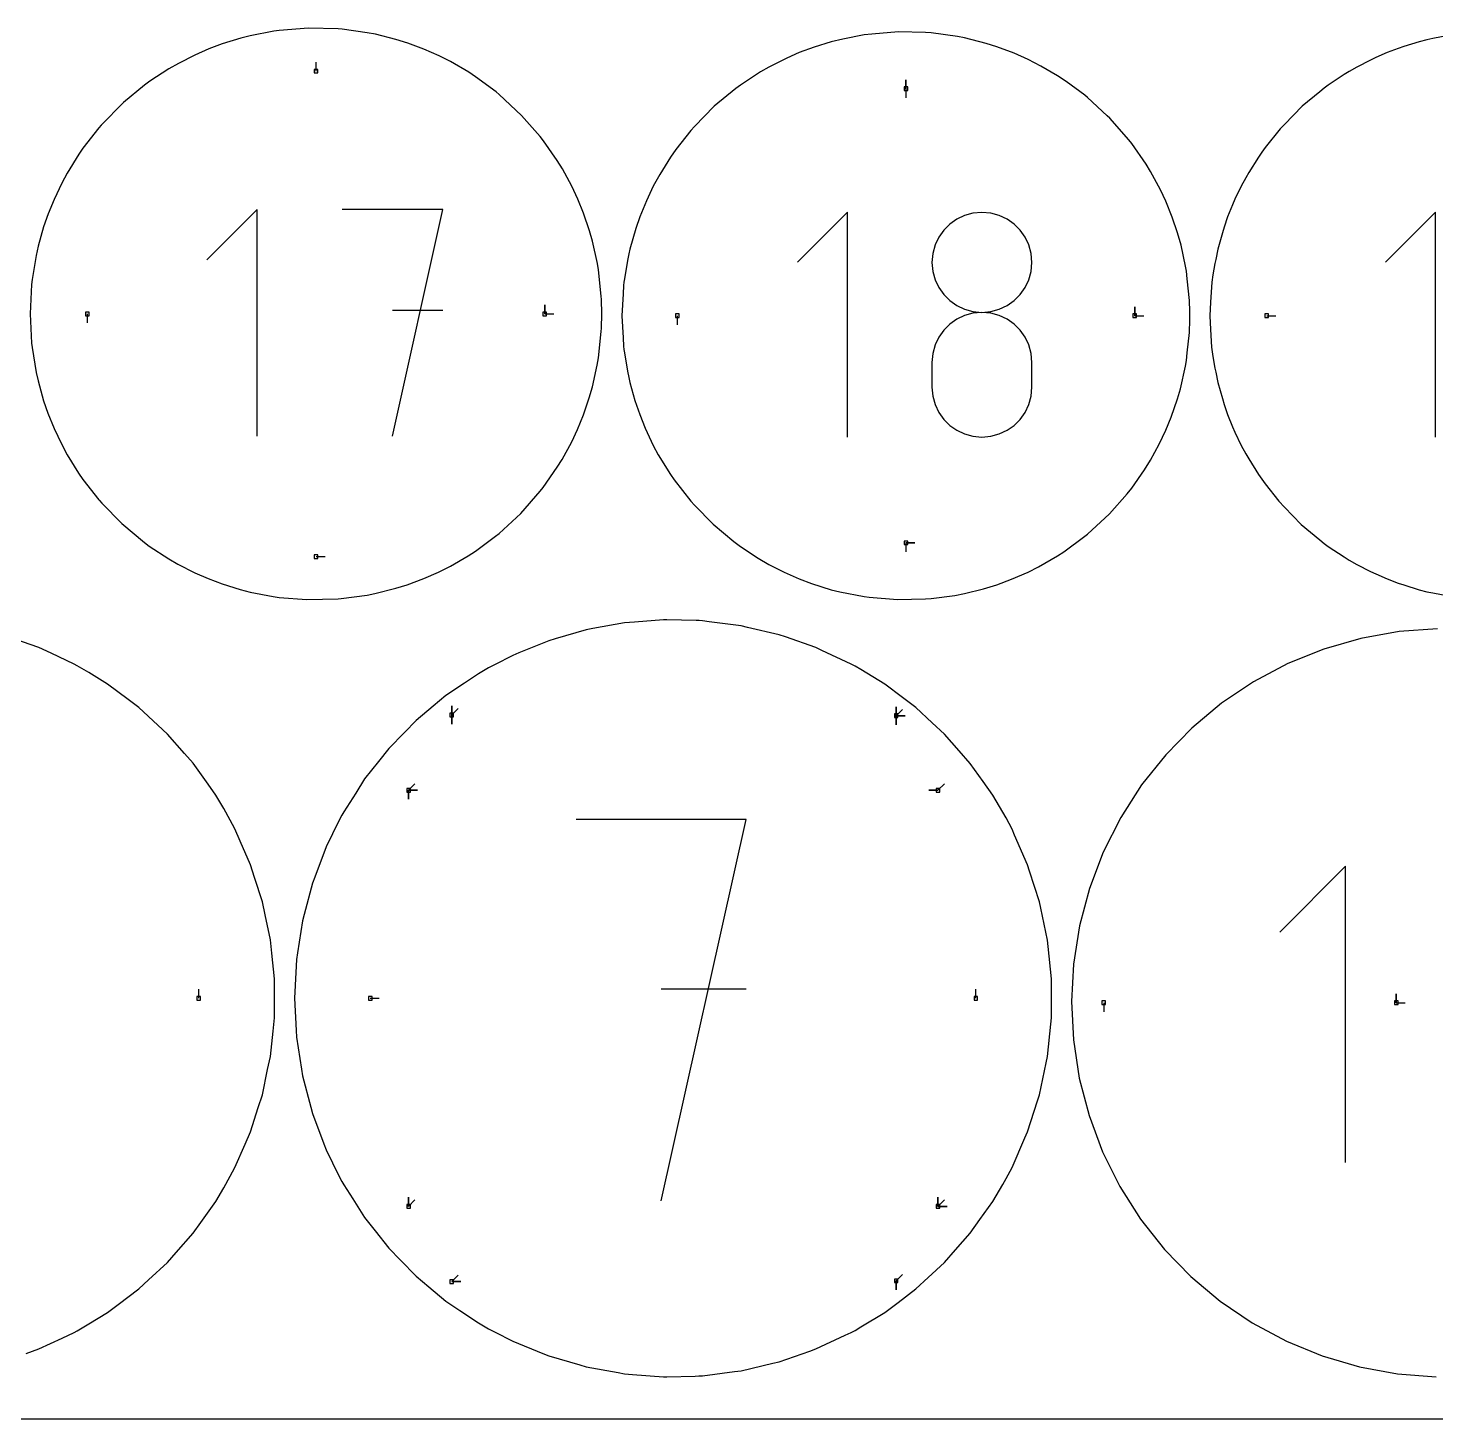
# Model space of a CAD drawing. Extents: x 0 to 800, y 0 to 1000.
# Drawn here: x 210.7 to 433.7, y 0 to 220.4 of the extents above; entities that cross this region are included whole.
import ezdxf

# ---------------------------------------------------------------- set-up
doc = ezdxf.new("R2010")
doc.units = 0

msp = doc.modelspace()

# ---------------------------------------------------------------- linework, layer by layer
at = {"layer": 'annotation', "color": 1}
for p, q in [((256.317529, 213.587971), (256.317529, 215.016721)), ((349.782661, 210.808165), (349.782661, 212.236914)), ((349.782661, 210.808165), (349.782661, 212.236914)), ((349.782661, 212.236914), (349.782661, 210.808165)), ((349.782661, 210.808165), (349.782661, 209.379415)), ((247.012647, 191.645555), (239.035799, 183.666456)), ((247.012647, 155.764362), (247.012647, 191.645555)), ((276.421792, 191.645555), (260.465844, 191.645555)), ((268.444943, 155.764362), (276.421792, 191.645555)), ((340.551488, 191.23221), (332.629205, 183.307693)), ((340.551488, 155.596467), (340.551488, 191.23221)), ((357.835723, 190.106834), (356.731079, 189.325815)), ((359.068275, 190.692738), (357.835723, 190.106834)), ((360.406237, 191.060884), (359.068275, 190.692738)), ((361.827117, 191.188632), (360.406237, 191.060884)), ((363.247996, 191.060884), (361.827117, 191.188632)), ((361.827117, 191.188632), (361.827117, 191.188632)), ((364.585959, 190.692738), (363.247996, 191.060884)), ((365.81851, 190.106834), (364.585959, 190.692738)), ((366.923155, 189.325815), (365.81851, 190.106834)), ((433.696885, 191.229606), (425.775641, 183.306128)), ((433.696885, 155.598534), (433.696885, 191.229606)), ((355.776835, 188.372323), (354.995488, 187.268999)), ((356.731079, 189.325815), (355.776835, 188.372323)), ((367.877398, 188.372323), (366.923155, 189.325815)), ((368.658745, 187.268999), (367.877398, 188.372323)), ((354.409532, 186.038487), (354.041463, 184.703427)), ((354.995488, 187.268999), (354.409532, 186.038487)), ((369.244701, 186.038487), (368.658745, 187.268999)), ((369.612771, 184.703427), (369.244701, 186.038487)), ((354.041463, 184.703427), (353.913774, 183.286462)), ((353.913774, 183.286462), (353.913774, 183.286462)), ((353.913774, 183.286462), (354.041536, 181.862846)), ((369.612697, 181.862846), (369.74046, 183.286462)), ((369.74046, 183.286462), (369.612771, 184.703427)), ((369.74046, 183.286462), (369.74046, 183.286462)), ((354.041536, 181.862846), (354.40979, 180.522605)), ((369.244444, 180.522605), (369.612697, 181.862846)), ((354.40979, 180.522605), (354.995985, 179.288199)), ((354.995985, 179.288199), (355.777571, 178.182086)), ((367.876662, 178.182086), (368.658249, 179.288199)), ((368.658249, 179.288199), (369.244444, 180.522605)), ((292.557534, 175.120725), (292.557534, 176.549475)), ((292.557534, 175.120725), (292.557534, 176.549475)), ((292.557534, 176.549475), (292.557534, 175.120725)), ((355.777571, 178.182086), (356.731998, 177.226724)), ((356.731998, 177.226724), (357.836717, 176.444571)), ((357.836717, 176.444571), (359.069176, 175.858084)), ((364.585058, 175.858084), (365.817517, 176.444571)), ((365.817517, 176.444571), (366.922235, 177.226724)), ((366.922235, 177.226724), (367.876662, 178.182086)), ((386.032546, 174.82042), (386.032546, 176.24917)), ((386.032546, 174.82042), (386.032546, 176.24917)), ((386.032546, 176.24917), (386.032546, 174.82042)), ((220.077524, 175.120725), (220.077524, 173.691975)), ((276.421792, 175.667106), (268.444943, 175.667106)), ((292.557534, 175.120725), (293.986284, 175.120725)), ((313.552536, 174.82042), (313.552536, 173.39167)), ((357.835723, 174.279403), (356.731079, 173.497364)), ((359.068275, 174.865831), (357.835723, 174.279403)), ((360.406237, 175.234171), (359.068275, 174.865831)), ((359.069176, 175.858084), (360.406826, 175.489723)), ((361.827117, 175.361946), (360.406237, 175.234171)), ((360.406826, 175.489723), (361.827117, 175.361946)), ((361.827117, 175.361946), (363.247408, 175.489723)), ((363.247996, 175.234245), (361.827117, 175.361946)), ((361.827117, 175.361946), (361.827117, 175.361946)), ((361.827117, 175.361946), (361.827117, 175.361946)), ((363.247408, 175.489723), (364.585058, 175.858084)), ((364.585959, 174.866089), (363.247996, 175.234245)), ((365.81851, 174.2799), (364.585959, 174.866089)), ((366.923155, 173.498099), (365.81851, 174.2799)), ((386.032546, 174.82042), (387.461296, 174.82042)), ((406.9436, 174.819968), (408.37235, 174.819968)), ((355.776835, 172.542188), (354.995488, 171.436354)), ((356.731079, 173.497364), (355.776835, 172.542188)), ((367.877398, 172.543108), (366.923155, 173.498099)), ((368.658745, 171.437347), (367.877398, 172.543108)), ((354.409532, 170.202338), (354.041463, 168.862615)), ((354.995488, 171.436354), (354.409532, 170.202338)), ((369.244701, 170.203239), (368.658745, 171.437347)), ((369.612771, 168.863204), (369.244701, 170.203239)), ((354.041463, 168.862615), (353.913774, 167.439664)), ((353.913774, 167.439664), (353.913774, 163.497518)), ((369.74046, 167.439664), (369.612771, 168.863204)), ((369.74046, 163.497518), (369.74046, 167.439664)), ((369.74046, 167.439664), (369.74046, 167.439664)), ((353.913774, 163.497518), (353.913774, 163.497518)), ((353.913774, 163.497518), (354.041536, 162.074668)), ((369.612697, 162.074668), (369.74046, 163.497518)), ((354.041536, 162.074668), (354.40979, 160.736481)), ((354.40979, 160.736481), (354.995985, 159.505049)), ((368.658249, 159.505049), (369.244444, 160.736481)), ((369.244444, 160.736481), (369.612697, 162.074668)), ((354.995985, 159.505049), (355.777571, 158.402461)), ((355.777571, 158.402461), (356.731998, 157.450808)), ((366.922235, 157.450808), (367.876662, 158.402461)), ((367.876662, 158.402461), (368.658249, 159.505049)), ((356.731998, 157.450808), (357.836717, 156.67218)), ((357.836717, 156.67218), (359.069176, 156.088668)), ((364.585058, 156.088668), (365.817517, 156.67218)), ((365.817517, 156.67218), (366.922235, 157.450808)), ((359.069176, 156.088668), (360.406826, 155.72236)), ((360.406826, 155.72236), (361.827117, 155.595349)), ((361.827117, 155.595349), (363.247408, 155.72236)), ((361.827117, 155.595349), (361.827117, 155.595349)), ((363.247408, 155.72236), (364.585058, 156.088668)), ((349.782661, 138.832676), (351.211411, 138.832676)), ((349.782661, 138.832676), (351.211411, 138.832676)), ((351.211411, 138.832676), (349.782661, 138.832676)), ((349.782661, 138.832676), (349.782661, 137.403926)), ((256.317529, 136.65348), (257.746279, 136.65348)), ((277.824998, 111.551141), (277.824997, 110.122391)), ((277.824998, 111.551141), (277.824997, 110.122391)), ((277.824997, 110.122391), (277.824998, 111.551141)), ((277.824998, 111.551141), (277.824998, 112.979891)), ((277.824998, 111.551141), (277.824998, 112.979891)), ((277.824998, 112.979891), (277.824998, 111.551141)), ((277.824998, 111.551141), (277.824998, 112.979891)), ((277.824998, 112.979891), (277.824998, 111.551141)), ((277.824998, 111.551141), (278.835276, 112.56142)), ((348.244736, 111.43302), (348.244736, 112.86177)), ((348.244736, 111.43302), (348.244736, 112.86177)), ((348.244736, 112.86177), (348.244736, 111.43302)), ((348.244736, 111.43302), (348.244736, 112.86177)), ((348.244736, 112.86177), (348.244736, 111.43302)), ((348.244736, 111.43302), (348.244736, 112.86177)), ((348.244736, 112.86177), (348.244736, 111.43302)), ((348.244736, 111.43302), (349.255015, 112.443299)), ((348.244736, 111.43302), (349.673486, 111.43302)), ((348.244736, 111.43302), (349.673486, 111.43302)), ((349.673486, 111.43302), (348.244736, 111.43302)), ((348.244736, 111.43302), (348.244736, 110.00427)), ((348.244736, 111.43302), (349.673486, 111.43302)), ((349.673486, 111.43302), (348.244736, 111.43302)), ((348.244736, 111.43302), (348.244736, 110.00427)), ((348.244736, 110.00427), (348.244736, 111.43302)), ((270.985967, 99.624772), (271.996246, 100.635051)), ((354.868074, 99.624772), (355.878353, 100.635051)), ((270.985967, 99.624772), (272.414717, 99.624772)), ((270.985967, 99.624772), (272.414717, 99.624772)), ((272.414717, 99.624772), (270.985967, 99.624772)), ((270.985967, 99.624772), (270.985967, 98.196022)), ((270.985967, 99.624772), (272.414717, 99.624772)), ((272.414717, 99.624772), (270.985967, 99.624772)), ((270.985967, 99.624772), (270.985967, 98.196022)), ((270.985967, 98.196022), (270.985967, 99.624772)), ((354.868074, 99.624772), (353.439324, 99.624772)), ((354.868074, 99.624772), (353.439324, 99.624772)), ((353.439324, 99.624772), (354.868074, 99.624772)), ((324.455208, 95.013951), (297.564279, 95.013951)), ((311.01164, 34.542541), (324.455208, 95.013951)), ((419.458428, 87.579682), (409.016328, 77.134637)), ((419.458428, 40.609382), (419.458428, 87.579682)), ((237.74471, 66.65855), (237.74471, 68.0873)), ((324.455208, 68.085098), (311.01164, 68.085098)), ((360.867509, 66.65298), (360.867509, 68.081729)), ((427.477325, 65.947843), (427.477325, 67.376593)), ((427.477325, 65.947843), (427.477325, 67.376593)), ((427.477325, 67.376593), (427.477325, 65.947843)), ((264.920407, 66.65298), (266.349157, 66.652979)), ((381.129391, 65.947843), (381.12939, 64.519093)), ((427.477325, 65.947843), (428.906075, 65.947843)), ((270.985967, 33.681187), (270.985967, 35.109937)), ((270.985967, 33.681187), (270.985967, 35.109937)), ((270.985967, 35.109937), (270.985967, 33.681187)), ((270.985967, 33.681187), (271.996246, 34.691466)), ((354.868074, 33.681187), (354.868074, 35.109937)), ((354.868074, 33.681187), (354.868074, 35.109937)), ((354.868074, 35.109937), (354.868074, 33.681187)), ((354.868074, 33.681187), (354.868074, 35.109937)), ((354.868074, 35.109937), (354.868074, 33.681187)), ((354.868074, 33.681187), (355.878353, 34.691466)), ((354.868074, 33.681187), (356.296824, 33.681187)), ((354.868074, 33.681187), (356.296824, 33.681187)), ((356.296824, 33.681187), (354.868074, 33.681187)), ((277.824998, 21.754818), (278.835276, 22.765096)), ((348.244737, 21.872939), (349.255015, 22.883218)), ((277.824998, 21.754818), (279.253748, 21.754818)), ((277.824998, 21.754818), (279.253748, 21.754818)), ((279.253748, 21.754818), (277.824998, 21.754818)), ((348.244737, 21.872939), (348.244736, 20.444189)), ((348.244737, 21.872939), (348.244736, 20.444189)), ((348.244736, 20.444189), (348.244737, 21.872939))]:
    msp.add_line(p, q, dxfattribs=at)
at = {"layer": 'boundary', "color": 5}
for p, q in [((244.417709, 218.829074), (241.434558, 217.90609)), ((245.912673, 219.209608), (244.417709, 218.829074)), ((249.652237, 219.927473), (245.912673, 219.209608)), ((250.501083, 220.045766), (249.652237, 219.927473)), ((255.151148, 220.405711), (250.501083, 220.045766)), ((259.813578, 220.285622), (255.151148, 220.405711)), ((260.448566, 220.227085), (259.813578, 220.285622)), ((264.438949, 219.686779), (260.448566, 220.227085)), ((265.73657, 219.42725), (264.438949, 219.686779)), ((268.97823, 218.615518), (265.73657, 219.42725)), ((270.893506, 218.009407), (268.97823, 218.615518)), ((339.764246, 218.676482), (337.931118, 218.229023)), ((343.148445, 219.327236), (339.764246, 218.676482)), ((344.384984, 219.477337), (343.148445, 219.327236)), ((348.619315, 219.805101), (344.384984, 219.477337)), ((352.864904, 219.695748), (348.619315, 219.805101)), ((353.788357, 219.642666), (352.864904, 219.695748)), ((357.960293, 219.071678), (353.788357, 219.642666)), ((359.06158, 218.855465), (357.960293, 219.071678)), ((362.522337, 217.979079), (359.06158, 218.855465)), ((433.264071, 218.742289), (432.342344, 218.548271)), ((436.303697, 219.326784), (433.264071, 218.742289)), ((239.349281, 217.121126), (237.114207, 216.149042)), ((241.434558, 217.90609), (239.349281, 217.121126)), ((273.383304, 217.083203), (270.893506, 218.009407)), ((275.847378, 215.993331), (273.383304, 217.083203)), ((332.8803, 216.521454), (330.896719, 215.655728)), ((335.251715, 217.397986), (332.8803, 216.521454)), ((337.931118, 218.229023), (335.251715, 217.397986)), ((364.204687, 217.450107), (362.522337, 217.979079)), ((366.945312, 216.416778), (364.204687, 217.450107)), ((369.145476, 215.446329), (366.945312, 216.416778)), ((426.035552, 216.521002), (424.253936, 215.743423)), ((427.787468, 217.180478), (426.035552, 216.521002)), ((428.679779, 217.482149), (427.787468, 217.180478)), ((431.08637, 218.228571), (428.679779, 217.482149)), ((432.342344, 218.548271), (431.08637, 218.228571)), ((234.517695, 214.827485), (232.997413, 213.957082)), ((237.114207, 216.149042), (234.517695, 214.827485)), ((277.607477, 215.106079), (275.847378, 215.993331)), ((280.529035, 213.407122), (277.607477, 215.106079)), ((328.066891, 214.228498), (326.746865, 213.468658)), ((330.896719, 215.655728), (328.066891, 214.228498)), ((371.18092, 214.401909), (369.145476, 215.446329)), ((373.814596, 212.87224), (371.18092, 214.401909)), ((421.222144, 214.228046), (420.03652, 213.545572)), ((423.403567, 215.338334), (421.222144, 214.228046)), ((424.253936, 215.743423), (423.403567, 215.338334)), ((229.99038, 211.980175), (229.127818, 211.353448)), ((232.997413, 213.957082), (229.99038, 211.980175)), ((281.605972, 212.705095), (280.529035, 213.407122)), ((284.873115, 210.286887), (281.605972, 212.705095)), ((326.746865, 213.468658), (323.558462, 211.38233)), ((375.182926, 211.956562), (373.814596, 212.87224)), ((378.146494, 209.763996), (375.182926, 211.956562)), ((419.240031, 213.042748), (416.713715, 211.381878)), ((420.03652, 213.545572), (419.240031, 213.042748)), ((229.127818, 211.353448), (225.83052, 208.618983)), ((285.336403, 209.905709), (284.873115, 210.286887)), ((288.900544, 206.583359), (285.336403, 209.905709)), ((322.847526, 210.860619), (319.418305, 208.02292)), ((323.558462, 211.38233), (322.847526, 210.860619)), ((378.579841, 209.407452), (378.146494, 209.763996)), ((415.343736, 210.319791), (412.573557, 208.022468)), ((416.075164, 210.913286), (415.343736, 210.319791)), ((416.713715, 211.381878), (416.075164, 210.913286)), ((225.83052, 208.618983), (222.291248, 205.025618)), ((319.418305, 208.02292), (316.277159, 204.818572)), ((381.696648, 206.522585), (378.579841, 209.407452)), ((412.573557, 208.022468), (409.752237, 205.14438)), ((291.83816, 203.234337), (288.900544, 206.583359)), ((382.080369, 206.165218), (381.696648, 206.522585)), ((385.118191, 202.696064), (382.080369, 206.165218)), ((221.933246, 204.605489), (219.396743, 201.368502)), ((222.291248, 205.025618), (221.933246, 204.605489)), ((292.383148, 202.52465), (291.83816, 203.234337)), ((315.704533, 204.197418), (313.331953, 201.169624)), ((316.277159, 204.818572), (315.704533, 204.197418)), ((409.096137, 204.468542), (406.728777, 201.477457)), ((409.752237, 205.14438), (409.096137, 204.468542)), ((219.396743, 201.368502), (218.762699, 200.452356)), ((294.540568, 199.433066), (292.383148, 202.52465)), ((313.331953, 201.169624), (312.46928, 199.959527)), ((385.560997, 202.12643), (385.118191, 202.696064)), ((387.827202, 198.866132), (385.560997, 202.12643)), ((406.728777, 201.477457), (406.157216, 200.728763)), ((218.762699, 200.452356), (216.893605, 197.433156)), ((295.362941, 198.083462), (294.540568, 199.433066)), ((312.46928, 199.959527), (310.783001, 197.232956)), ((388.539507, 197.704322), (387.827202, 198.866132)), ((405.624533, 199.959075), (404.109947, 197.510118)), ((406.157216, 200.728763), (405.624533, 199.959075)), ((216.893605, 197.433156), (216.039305, 195.849133)), ((296.837797, 195.374076), (295.362941, 198.083462)), ((310.783001, 197.232956), (309.757969, 195.368736)), ((390.121932, 194.774754), (388.539507, 197.704322)), ((403.630949, 196.699079), (402.913222, 195.368284)), ((404.109947, 197.510118), (403.630949, 196.699079)), ((216.039305, 195.849133), (214.808368, 193.261288)), ((297.798314, 193.321773), (296.837797, 195.374076)), ((309.757969, 195.368736), (308.65825, 193.051504)), ((390.974097, 192.960977), (390.121932, 194.774754)), ((402.913222, 195.368284), (401.925474, 193.286988)), ((214.808368, 193.261288), (213.877739, 190.956965)), ((298.705504, 191.100397), (297.798314, 193.321773)), ((308.65825, 193.051504), (307.608655, 190.489496)), ((391.977366, 190.466659), (390.974097, 192.960977)), ((401.545762, 192.424989), (400.763907, 190.489044)), ((401.925474, 193.286988), (401.545762, 192.424989)), ((213.877739, 190.956965), (213.163142, 188.897129)), ((299.655249, 188.306035), (298.705504, 191.100397)), ((307.608655, 190.489496), (306.981005, 188.670914)), ((392.830588, 187.962976), (391.977366, 190.466659)), ((400.763907, 190.489044), (400.200163, 188.855627)), ((213.163142, 188.897129), (212.308149, 185.844138)), ((300.123886, 186.657328), (299.655249, 188.306035)), ((306.981005, 188.670914), (306.051503, 185.390293)), ((393.3733, 185.988944), (392.830588, 187.962976)), ((399.925067, 187.954768), (399.206756, 185.38984)), ((400.200163, 188.855627), (399.925067, 187.954768)), ((212.308149, 185.844138), (211.975361, 184.386934)), ((300.907805, 183.106256), (300.123886, 186.657328)), ((306.051503, 185.390293), (305.894112, 184.622824)), ((394.102975, 182.665468), (393.3733, 185.988944)), ((399.206756, 185.38984), (398.873087, 183.762808)), ((211.975361, 184.386934), (211.35243, 180.582035)), ((301.077915, 182.091969), (300.907805, 183.106256)), ((305.663508, 183.599053), (305.186774, 180.68714)), ((305.894112, 184.622824), (305.663508, 183.599053)), ((398.728574, 183.121244), (398.429822, 181.296446)), ((398.873087, 183.762808), (398.728574, 183.121244)), ((301.525784, 177.917906), (301.077915, 182.091969)), ((305.186774, 180.68714), (305.108386, 180.142713)), ((394.233161, 181.889228), (394.102975, 182.665468)), ((394.370752, 180.680685), (394.233161, 181.889228)), ((394.728036, 177.224285), (394.370752, 180.680685)), ((398.429822, 181.296446), (398.263639, 180.142261)), ((211.257621, 179.778517), (211.017522, 175.120725)), ((211.35243, 180.582035), (211.257621, 179.778517)), ((305.05038, 179.621202), (304.971417, 178.290629)), ((305.108386, 180.142713), (305.05038, 179.621202)), ((398.263639, 180.142261), (398.059887, 176.994632)), ((301.559061, 177.390938), (301.525784, 177.917906)), ((301.617535, 175.120725), (301.559061, 177.390938)), ((304.971417, 178.290629), (304.792535, 174.82042)), ((394.772788, 175.486877), (394.728036, 177.224285)), ((398.059887, 176.994632), (397.947788, 174.819968)), ((211.017522, 175.120725), (211.257621, 170.462933)), ((301.559061, 172.850512), (301.617535, 175.120725)), ((304.792535, 174.82042), (304.971417, 171.350211)), ((394.713509, 172.154592), (394.772788, 174.153963)), ((394.772788, 174.153963), (394.772788, 175.486877)), ((397.947788, 174.819968), (398.059887, 172.645304)), ((301.077915, 168.149481), (301.525784, 172.323544)), ((301.525784, 172.323544), (301.559061, 172.850512)), ((394.370752, 168.960155), (394.713509, 172.154592)), ((398.059887, 172.645304), (398.227288, 169.824488)), ((211.257621, 170.462933), (211.333416, 169.781492)), ((211.333416, 169.781492), (211.975361, 165.854516)), ((304.971417, 171.350211), (305.05038, 170.019638)), ((305.05038, 170.019638), (305.108386, 169.498127)), ((398.227288, 169.824488), (398.429822, 168.34349)), ((300.882533, 167.014257), (301.077915, 168.149481)), ((305.108386, 169.498127), (305.186775, 168.9537)), ((305.186775, 168.9537), (305.663508, 166.041788)), ((394.082918, 166.860357), (394.233161, 167.751612)), ((394.233161, 167.751612), (394.370752, 168.960155)), ((398.429822, 168.34349), (398.728574, 166.518692)), ((211.975361, 165.854516), (212.276684, 164.516787)), ((300.123886, 163.584122), (300.882533, 167.014257)), ((305.663508, 166.041788), (305.894112, 165.018016)), ((393.268939, 163.220022), (394.082918, 166.860357)), ((398.728574, 166.518692), (398.873087, 165.877128)), ((398.873087, 165.877128), (399.206756, 164.250096)), ((212.276684, 164.516787), (213.163142, 161.344322)), ((299.617675, 161.817718), (300.123886, 163.584122)), ((305.894112, 165.018016), (306.051503, 164.250548)), ((306.051503, 164.250548), (306.851242, 161.394859)), ((392.830587, 161.677864), (393.268939, 163.220022)), ((399.206756, 164.250096), (399.925067, 161.685168)), ((213.163142, 161.344322), (213.834157, 159.400093)), ((298.705504, 159.141053), (299.617675, 161.817718)), ((306.851242, 161.394859), (307.608655, 159.151344)), ((391.822658, 158.757681), (392.830587, 161.677864)), ((399.925067, 161.685168), (400.200163, 160.784309)), ((400.200163, 160.784309), (400.763907, 159.150892)), ((213.834157, 159.400093), (214.808368, 156.980162)), ((297.748838, 156.806467), (298.705504, 159.141053)), ((307.608655, 159.151344), (308.479141, 156.995939)), ((390.974097, 156.679864), (391.822658, 158.757681)), ((400.763907, 159.150892), (401.545762, 157.214946)), ((214.808368, 156.980162), (215.984067, 154.502831)), ((296.837797, 154.867374), (297.748838, 156.806467)), ((308.479141, 156.995939), (309.757969, 154.272104)), ((389.91905, 154.470808), (390.974097, 156.679864)), ((401.545762, 157.214946), (401.925474, 156.352947)), ((401.925474, 156.352947), (402.913221, 154.271652)), ((215.984067, 154.502831), (216.893605, 152.808295)), ((295.302087, 152.050465), (296.837797, 154.867374)), ((309.757969, 154.272104), (310.557059, 152.79045)), ((388.539507, 151.936518), (389.91905, 154.470808)), ((402.913221, 154.271652), (403.630949, 152.940857)), ((216.893605, 152.808295), (218.69639, 149.893342)), ((294.540568, 150.808384), (295.302087, 152.050465)), ((310.557059, 152.79045), (312.46928, 149.681313)), ((387.578993, 150.406199), (388.539507, 151.936518)), ((403.630949, 152.940857), (404.109947, 152.129818)), ((404.109947, 152.129818), (405.624532, 149.680861)), ((218.69639, 149.893342), (219.396743, 148.872948)), ((292.31156, 147.616104), (294.540568, 150.808384)), ((312.46928, 149.681313), (313.062349, 148.824373)), ((385.560997, 147.514411), (387.578993, 150.406199)), ((405.624532, 149.680861), (406.157216, 148.911173)), ((219.396743, 148.872948), (221.933246, 145.635961)), ((291.83816, 147.007113), (292.31156, 147.616104)), ((313.062349, 148.824373), (315.704533, 145.443422)), ((384.828139, 146.608211), (385.560997, 147.514411)), ((406.157216, 148.911173), (406.728777, 148.162479)), ((406.728777, 148.162479), (408.859785, 145.44297)), ((221.933246, 145.635961), (222.009922, 145.539084)), ((222.009922, 145.539084), (222.377479, 145.127352)), ((222.377479, 145.127352), (225.546444, 141.875716)), ((288.759223, 143.50385), (291.83816, 147.007113)), ((315.704533, 145.443422), (316.277159, 144.822269)), ((382.024471, 143.418153), (384.828139, 146.608211)), ((408.859785, 145.44297), (409.752237, 144.495555)), ((285.336403, 140.335741), (288.759223, 143.50385)), ((316.277159, 144.822269), (319.241328, 141.780772)), ((378.579841, 140.233388), (382.024471, 143.418153)), ((409.752237, 144.495555), (412.4146, 141.763738)), ((225.546444, 141.875716), (229.127818, 138.888002)), ((319.241328, 141.780772), (322.502512, 139.060172)), ((412.4146, 141.763738), (415.343736, 139.320145)), ((229.127818, 138.888002), (229.887874, 138.330246)), ((229.887874, 138.330246), (232.997413, 136.284369)), ((281.605972, 137.536355), (284.774296, 139.880407)), ((284.774296, 139.880407), (285.336403, 140.335741)), ((322.502512, 139.060172), (323.558462, 138.258511)), ((374.821935, 137.425258), (378.146494, 139.876844)), ((378.146494, 139.876844), (378.579841, 140.233388)), ((415.343736, 139.320145), (416.075164, 138.72665)), ((416.075164, 138.72665), (416.713715, 138.258058)), ((232.997413, 136.284369), (234.40864, 135.472031)), ((277.607477, 135.135371), (280.423115, 136.770726)), ((280.423115, 136.770726), (281.605972, 137.536355)), ((323.558462, 138.258511), (326.371163, 136.409363)), ((326.371163, 136.409363), (328.066891, 135.412342)), ((370.791827, 135.024424), (373.814596, 136.7686)), ((373.814596, 136.7686), (374.821935, 137.425258)), ((416.713715, 138.258058), (419.240031, 136.597187)), ((419.240031, 136.597187), (420.03652, 136.094364)), ((420.03652, 136.094364), (421.222144, 135.41189)), ((234.40864, 135.472031), (237.114207, 134.092408)), ((237.114207, 134.092408), (239.234835, 133.166868)), ((273.383304, 133.158247), (275.735479, 134.195745)), ((275.735479, 134.195745), (277.607477, 135.135371)), ((328.066891, 135.412342), (330.495602, 134.176192)), ((330.495602, 134.176192), (332.8803, 133.119386)), ((366.53358, 133.057081), (369.145476, 134.194511)), ((369.145476, 134.194511), (370.791827, 135.024424)), ((421.222144, 135.41189), (423.403567, 134.301602)), ((423.403567, 134.301602), (424.253936, 133.896513)), ((424.253936, 133.896513), (426.035552, 133.118934)), ((239.234835, 133.166868), (241.434558, 132.33536)), ((241.434558, 132.33536), (244.299083, 131.446906)), ((265.616324, 130.785822), (268.97823, 131.625933)), ((268.97823, 131.625933), (270.776814, 132.191452)), ((270.776814, 132.191452), (273.383304, 133.158247)), ((332.8803, 133.119386), (334.830814, 132.385151)), ((334.830814, 132.385151), (337.931118, 131.411817)), ((362.093745, 131.544648), (364.204687, 132.190734)), ((364.204687, 132.190734), (366.53358, 133.057081)), ((426.035552, 133.118934), (427.787468, 132.459458)), ((427.787468, 132.459458), (428.679779, 132.157787)), ((428.679779, 132.157787), (431.08637, 131.411365)), ((244.299083, 131.446906), (245.912673, 131.031842)), ((245.912673, 131.031842), (249.530689, 130.336128)), ((249.530689, 130.336128), (250.501083, 130.195684)), ((250.501083, 130.195684), (254.85662, 129.850022)), ((254.85662, 129.850022), (259.813578, 129.955829)), ((259.813578, 129.955829), (260.326039, 129.998502)), ((260.326039, 129.998502), (264.438949, 130.554671)), ((264.438949, 130.554671), (265.616324, 130.785822)), ((337.931118, 131.411817), (339.329469, 131.055876)), ((339.329469, 131.055876), (343.148445, 130.313604)), ((343.148445, 130.313604), (343.942434, 130.202955)), ((343.942434, 130.202955), (348.459041, 129.840181)), ((348.459041, 129.840181), (352.864904, 129.945092)), ((352.864904, 129.945092), (353.788357, 129.998174)), ((353.788357, 129.998174), (357.520858, 130.503562)), ((357.520858, 130.503562), (359.06158, 130.785375)), ((359.06158, 130.785375), (362.093745, 131.544648)), ((431.08637, 131.411365), (432.342344, 131.091665)), ((432.342344, 131.091665), (433.264071, 130.897647)), ((433.264071, 130.897647), (436.303697, 130.313152)), ((299.145755, 125.048846), (294.215377, 123.613688)), ((300.171309, 125.235736), (299.145755, 125.048846)), ((305.223119, 126.156342), (300.171309, 125.235736)), ((306.801688, 126.278533), (305.223119, 126.156342)), ((311.382146, 126.633088), (306.801688, 126.278533)), ((311.902913, 126.638104), (311.382146, 126.633088)), ((316.528484, 126.520442), (311.902913, 126.638104)), ((317.038869, 126.504386), (316.528484, 126.520442)), ((317.557548, 126.474037), (317.038869, 126.504386)), ((318.591364, 126.340189), (317.557548, 126.474037)), ((323.683867, 125.680863), (318.591364, 126.340189)), ((324.698441, 125.441426), (323.683867, 125.680863)), ((329.696159, 124.261975), (324.698441, 125.441426)), ((434.025187, 125.222617), (427.929283, 124.773461)), ((212.407897, 122.237994), (208.578982, 123.569887)), ((293.214475, 123.32234), (288.457795, 121.387838)), ((294.215377, 123.613688), (293.214475, 123.32234)), ((330.680737, 123.919489), (329.696159, 124.261975)), ((335.530696, 122.232424), (330.680737, 123.919489)), ((421.887702, 123.695555), (415.989739, 121.998369)), ((427.929283, 124.773461), (421.887702, 123.695555)), ((214.331154, 121.337812), (212.407897, 122.237994)), ((218.002827, 119.619283), (214.331154, 121.337812)), ((287.492154, 120.99512), (284.575569, 119.511486)), ((288.457795, 121.387838), (287.492154, 120.99512)), ((336.47484, 121.790516), (335.530696, 122.232424)), ((341.125626, 119.613713), (336.47484, 121.790516)), ((415.989739, 121.998369), (410.298755, 119.700066)), ((218.49169, 119.354541), (218.002827, 119.619283)), ((220.312196, 118.26138), (218.49169, 119.354541)), ((223.298846, 116.439175), (220.312196, 118.26138)), ((283.655426, 119.021561), (282.039453, 118.091858)), ((284.575569, 119.511486), (283.655426, 119.021561)), ((341.744853, 119.278373), (341.125626, 119.613713)), ((342.638555, 118.741731), (341.744853, 119.278373)), ((346.421645, 116.433604), (342.638555, 118.741731)), ((410.298755, 119.700066), (404.875888, 116.825285)), ((226.566259, 113.987248), (223.298846, 116.439175)), ((279.840536, 116.612332), (276.91416, 114.64334)), ((282.039453, 118.091858), (279.840536, 116.612332)), ((349.242777, 114.316575), (346.421645, 116.433604)), ((404.875888, 116.825285), (399.779382, 113.404876)), ((228.239812, 112.731382), (226.566259, 113.987248)), ((276.91416, 114.64334), (274.879027, 112.945558)), ((351.36261, 112.725812), (349.242777, 114.316575)), ((231.237802, 109.956488), (228.239812, 112.731382)), ((274.879027, 112.945558), (272.170618, 110.686105)), ((353.951119, 110.329927), (351.36261, 112.725812)), ((399.779382, 113.404876), (395.063997, 109.47554)), ((232.773359, 108.5352), (231.237802, 109.956488)), ((272.170618, 110.686105), (270.320837, 108.788067)), ((355.896158, 108.529629), (353.951119, 110.329927)), ((395.063997, 109.47554), (390.944672, 105.249705)), ((235.470137, 105.466761), (232.773359, 108.5352)), ((270.320837, 108.788067), (267.859098, 106.262108)), ((358.224595, 105.880295), (355.896158, 108.529629)), ((236.851414, 103.895121), (235.470137, 105.466761)), ((267.859098, 106.262108), (266.214283, 104.183937)), ((359.974212, 103.889551), (358.224595, 105.880295)), ((390.944672, 105.249705), (387.125502, 100.461661)), ((239.218401, 100.565659), (236.851414, 103.895121)), ((266.214283, 104.183937), (264.025318, 101.418251)), ((362.017904, 101.014844), (359.974212, 103.889551)), ((240.430761, 98.860324), (239.218401, 100.565659)), ((264.025318, 101.418251), (262.602897, 99.181969)), ((363.55356, 98.854754), (362.017904, 101.014844)), ((387.125502, 100.461661), (383.813826, 95.294753)), ((241.697835, 96.722107), (240.430761, 98.860324)), ((262.602897, 99.181969), (260.709901, 96.205866)), ((365.15852, 96.146346), (363.55356, 98.854754)), ((242.743759, 94.874058), (241.697835, 96.722107)), ((260.709901, 96.205866), (260.427111, 95.699346)), ((365.671973, 95.239122), (365.15852, 96.146346)), ((243.473451, 93.48418), (242.743759, 94.874058)), ((259.961041, 94.766894), (257.948, 90.680216)), ((260.427111, 95.699346), (259.961041, 94.766894)), ((366.596249, 93.47861), (365.671973, 95.239122)), ((383.813826, 95.294753), (381.054286, 89.81273)), ((244.323813, 91.538383), (243.473451, 93.48418)), ((245.947234, 87.823676), (244.323813, 91.538383)), ((367.0137, 92.523401), (366.596249, 93.47861)), ((369.070032, 87.818106), (367.0137, 92.523401)), ((257.948, 90.680216), (256.136618, 85.875303)), ((381.054286, 89.81273), (378.876569, 84.074435)), ((246.593022, 85.800756), (245.947234, 87.823676)), ((369.387056, 86.825037), (369.070032, 87.818106)), ((247.825892, 81.938817), (246.593022, 85.800756)), ((255.768894, 84.89987), (254.461154, 79.934176)), ((256.136618, 85.875303), (255.768894, 84.89987)), ((370.948691, 81.933247), (369.387056, 86.825037)), ((378.876569, 84.074435), (377.304099, 78.141482)), ((248.260258, 79.860219), (247.825892, 81.938817)), ((371.161925, 80.912845), (370.948691, 81.933247)), ((372.212301, 75.886415), (371.161925, 80.912845)), ((249.089502, 75.891985), (248.260258, 79.860219)), ((254.195673, 78.926104), (253.405445, 73.852267)), ((254.461154, 79.934176), (254.195673, 78.926104)), ((377.304099, 78.141482), (376.3538, 72.077578)), ((249.307842, 73.779742), (249.089502, 75.891985)), ((372.319486, 74.849496), (372.212301, 75.886415)), ((249.724674, 69.747275), (249.307842, 73.779742)), ((253.405445, 73.852267), (253.245023, 72.82224)), ((372.847473, 69.741705), (372.319486, 74.849496)), ((253.245023, 72.82224), (252.980682, 67.694042)), ((376.3538, 72.077578), (376.047027, 66.163766)), ((249.752019, 68.685526), (249.724674, 69.747275)), ((372.860897, 69.220483), (372.847473, 69.741705)), ((372.860897, 64.085476), (372.860897, 69.220483)), ((249.752019, 64.631573), (249.752019, 68.685526)), ((252.980682, 67.694042), (252.927019, 66.65298)), ((252.927019, 66.65298), (253.19136, 61.524781)), ((376.047027, 66.163766), (376.339061, 60.06648)), ((249.506334, 61.457581), (249.724674, 63.569824)), ((249.724674, 63.569824), (249.752019, 64.631573)), ((372.212301, 57.419544), (372.740288, 62.527335)), ((372.740288, 62.527335), (372.847473, 63.564254)), ((372.847473, 63.564254), (372.860897, 64.085476)), ((249.089502, 57.425115), (249.506334, 61.457581)), ((253.19136, 61.524781), (253.245023, 60.483719)), ((253.245023, 60.483719), (254.035251, 55.409881)), ((376.339061, 60.06648), (377.260087, 53.999089)), ((248.655136, 55.346517), (249.089502, 57.425115)), ((370.948691, 51.372712), (371.999067, 56.399142)), ((371.999067, 56.399142), (372.212301, 57.419544)), ((247.825892, 51.378282), (248.655136, 55.346517)), ((254.035251, 55.409881), (254.195673, 54.379855)), ((254.195673, 54.379855), (255.503413, 49.414161)), ((377.260087, 53.999089), (378.803903, 48.059211)), ((247.180103, 49.355363), (247.825892, 51.378282)), ((370.631668, 50.379643), (370.948691, 51.372712)), ((245.947234, 45.493423), (247.180103, 49.355363)), ((255.503413, 49.414161), (255.768894, 48.406089)), ((369.070032, 45.487853), (370.631668, 50.379643)), ((255.768894, 48.406089), (257.580276, 43.601175)), ((378.803903, 48.059211), (380.953985, 42.310652)), ((245.096871, 43.547626), (245.947234, 45.493423)), ((368.652582, 44.532644), (369.070032, 45.487853)), ((243.473451, 39.832919), (245.096871, 43.547626)), ((257.580276, 43.601175), (257.948, 42.625743)), ((257.948, 42.625743), (259.961041, 38.539065)), ((366.596249, 39.827349), (368.652582, 44.532644)), ((380.953985, 42.310652), (383.687299, 36.815168)), ((241.697835, 36.594992), (242.743759, 38.443041)), ((242.743759, 38.443041), (243.473451, 39.832919)), ((259.961041, 38.539065), (260.427111, 37.606613)), ((365.15852, 37.159613), (365.671973, 38.066837)), ((365.671973, 38.066837), (366.596249, 39.827349)), ((240.430761, 34.456776), (241.697835, 36.594992)), ((260.427111, 37.606613), (260.709901, 37.100093)), ((260.709901, 37.100093), (262.132322, 34.863811)), ((363.55356, 34.451205), (365.15852, 37.159613)), ((383.687299, 36.815168), (386.974524, 31.631791)), ((238.063773, 31.127313), (240.430761, 34.456776)), ((262.132322, 34.863811), (264.025318, 31.887708)), ((361.509868, 31.576499), (363.55356, 34.451205)), ((264.025318, 31.887708), (265.670134, 29.809537)), ((359.974212, 29.416408), (361.509868, 31.576499)), ((386.974524, 31.631791), (390.780373, 26.816212)), ((234.154635, 26.353539), (236.851414, 29.421978)), ((236.851414, 29.421978), (238.063773, 31.127313)), ((265.670134, 29.809537), (267.859098, 27.043851)), ((357.645775, 26.767073), (359.974212, 29.416408)), ((267.859098, 27.043851), (269.70888, 25.145813)), ((355.896158, 24.77633), (357.645775, 26.767073)), ((390.780373, 26.816212), (394.904085, 22.583275)), ((229.775368, 22.007005), (232.773359, 24.7819)), ((232.773359, 24.7819), (234.154635, 26.353539)), ((269.70888, 25.145813), (272.170618, 22.619854)), ((353.307649, 22.380445), (355.896158, 24.77633)), ((272.170618, 22.619854), (274.205751, 20.922072)), ((351.362611, 20.580147), (353.307649, 22.380445)), ((394.904085, 22.583275), (399.586175, 18.64758)), ((224.972399, 18.13379), (228.239812, 20.585717)), ((228.239812, 20.585717), (229.775368, 22.007005)), ((274.205751, 20.922072), (276.91416, 18.662619)), ((348.541479, 18.463117), (351.362611, 20.580147)), ((223.298846, 16.877925), (224.972399, 18.13379)), ((276.91416, 18.662619), (279.113076, 17.183094)), ((346.421645, 16.872355), (348.541479, 18.463117)), ((399.586175, 18.64758), (404.665495, 15.203221)), ((220.312196, 15.05572), (223.298846, 16.877925)), ((279.113076, 17.183094), (282.039453, 15.214101)), ((342.638555, 14.564228), (346.421645, 16.872355)), ((216.079571, 12.797635), (218.002827, 13.697817)), ((218.002827, 13.697817), (218.491691, 13.962558)), ((218.491691, 13.962558), (220.312196, 15.05572)), ((282.039453, 15.214101), (283.655426, 14.284398)), ((283.655426, 14.284398), (284.575569, 13.794473)), ((284.575569, 13.794473), (287.492154, 12.310839)), ((340.181483, 13.250339), (341.125626, 13.692246)), ((341.125626, 13.692246), (341.744853, 14.027586)), ((341.744853, 14.027586), (342.638555, 14.564228)), ((404.665495, 15.203221), (410.07413, 12.302623)), ((212.407897, 11.079105), (216.079571, 12.797635)), ((287.492154, 12.310839), (292.248834, 10.376337)), ((335.530696, 11.073535), (340.181483, 13.250339)), ((410.07413, 12.302623), (415.754035, 9.977002)), ((210.402276, 10.381447), (212.407897, 11.079105)), ((292.248834, 10.376337), (293.214475, 9.983619)), ((293.214475, 9.983619), (298.144852, 8.548461)), ((328.681586, 8.804547), (329.696159, 9.043984)), ((329.696159, 9.043984), (334.546119, 10.731049)), ((334.546119, 10.731049), (335.530696, 11.073535)), ((415.754035, 9.977002), (421.644227, 8.25138)), ((298.144852, 8.548461), (299.145755, 8.257113)), ((299.145755, 8.257113), (304.197564, 7.336507)), ((304.197564, 7.336507), (305.223119, 7.149617)), ((305.223119, 7.149617), (306.449377, 7.046126)), ((306.449377, 7.046126), (311.379514, 6.672938)), ((311.903491, 6.667861), (316.416677, 6.7841)), ((316.416677, 6.7841), (316.986504, 6.799229)), ((316.986504, 6.799229), (317.557548, 6.831922)), ((317.557548, 6.831922), (322.650051, 7.491248)), ((322.650051, 7.491248), (323.683867, 7.625096)), ((323.683867, 7.625096), (328.681586, 8.804547)), ((421.644227, 8.25138), (427.681456, 7.144316)), ((427.681456, 7.144316), (433.80089, 6.667726)), ((311.379514, 6.672938), (311.903491, 6.667861))]:
    msp.add_line(p, q, dxfattribs=at)
at = {"layer": 'frame', "color": 5}
msp.add_line((0, 0), (800, 0), dxfattribs=at)
at = {"layer": 'hole', "color": 5}
for p, q in [((256.603279, 213.873721), (256.031779, 213.873721)), ((256.031779, 213.873721), (256.031779, 213.302221)), ((256.031779, 213.302221), (256.603279, 213.302221)), ((256.603279, 213.302221), (256.603279, 213.873721)), ((350.068411, 211.093915), (349.496911, 211.093915)), ((349.496911, 211.093915), (349.496911, 210.522415)), ((349.496911, 210.522415), (350.068411, 210.522415)), ((350.068411, 210.522415), (350.068411, 211.093915)), ((220.363274, 175.406475), (219.791774, 175.406475)), ((219.791774, 175.406475), (219.791774, 174.834975)), ((219.791774, 174.834975), (220.363274, 174.834975)), ((220.363274, 174.834975), (220.363274, 175.406475)), ((292.843284, 175.406475), (292.271784, 175.406475)), ((292.271784, 175.406475), (292.271784, 174.834975)), ((292.271784, 174.834975), (292.843284, 174.834975)), ((292.843284, 174.834975), (292.843284, 175.406475)), ((313.838286, 175.10617), (313.266786, 175.10617)), ((313.266786, 175.10617), (313.266786, 174.53467)), ((313.266786, 174.53467), (313.838286, 174.53467)), ((313.838286, 174.53467), (313.838286, 175.10617)), ((386.318296, 175.10617), (385.746796, 175.10617)), ((385.746796, 175.10617), (385.746796, 174.53467)), ((385.746796, 174.53467), (386.318296, 174.53467)), ((386.318296, 174.53467), (386.318296, 175.10617)), ((407.22935, 175.105718), (406.65785, 175.105718)), ((406.65785, 175.105718), (406.65785, 174.534218)), ((406.65785, 174.534218), (407.22935, 174.534218)), ((407.22935, 174.534218), (407.22935, 175.105718)), ((350.068411, 139.118426), (349.496911, 139.118426)), ((349.496911, 139.118426), (349.496911, 138.546926)), ((349.496911, 138.546926), (350.068411, 138.546926)), ((350.068411, 138.546926), (350.068411, 139.118426)), ((256.603279, 136.93923), (256.031779, 136.93923)), ((256.031779, 136.93923), (256.031779, 136.36773)), ((256.031779, 136.36773), (256.603279, 136.36773)), ((256.603279, 136.36773), (256.603279, 136.93923)), ((278.110748, 111.836891), (277.539248, 111.836891)), ((277.539248, 111.836891), (277.539248, 111.265391)), ((278.110748, 111.265391), (278.110748, 111.836891)), ((348.530486, 111.71877), (347.958986, 111.71877)), ((347.958986, 111.71877), (347.958986, 111.14727)), ((348.530486, 111.14727), (348.530486, 111.71877)), ((277.539248, 111.265391), (278.110748, 111.265391)), ((347.958986, 111.14727), (348.530486, 111.14727)), ((271.271717, 99.910522), (270.700217, 99.910522)), ((270.700217, 99.910522), (270.700217, 99.339022)), ((270.700217, 99.339022), (271.271717, 99.339022)), ((271.271717, 99.339022), (271.271717, 99.910522)), ((355.153824, 99.910522), (354.582324, 99.910522)), ((354.582324, 99.910522), (354.582324, 99.339022)), ((354.582324, 99.339022), (355.153824, 99.339022)), ((355.153824, 99.339022), (355.153824, 99.910522)), ((238.03046, 66.9443), (237.45896, 66.9443)), ((237.45896, 66.9443), (237.45896, 66.3728)), ((238.03046, 66.3728), (238.03046, 66.9443)), ((265.206157, 66.93873), (264.634657, 66.93873)), ((264.634657, 66.93873), (264.634657, 66.36723)), ((265.206157, 66.36723), (265.206157, 66.93873)), ((361.153259, 66.93873), (360.581759, 66.93873)), ((360.581759, 66.93873), (360.581759, 66.36723)), ((361.153259, 66.36723), (361.153259, 66.93873)), ((237.45896, 66.3728), (238.03046, 66.3728)), ((264.634657, 66.36723), (265.206157, 66.36723)), ((360.581759, 66.36723), (361.153259, 66.36723)), ((381.415141, 66.233593), (380.843641, 66.233593)), ((380.843641, 66.233593), (380.843641, 65.662093)), ((380.843641, 65.662093), (381.415141, 65.662093)), ((381.415141, 65.662093), (381.415141, 66.233593)), ((427.763075, 66.233593), (427.191575, 66.233593)), ((427.191575, 66.233593), (427.191575, 65.662093)), ((427.191575, 65.662093), (427.763075, 65.662093)), ((427.763075, 65.662093), (427.763075, 66.233593)), ((271.271717, 33.966937), (270.700217, 33.966937)), ((270.700217, 33.966937), (270.700217, 33.395437)), ((271.271717, 33.395437), (271.271717, 33.966937)), ((355.153824, 33.966937), (354.582324, 33.966937)), ((354.582324, 33.966937), (354.582324, 33.395437)), ((355.153824, 33.395437), (355.153824, 33.966937)), ((270.700217, 33.395437), (271.271717, 33.395437)), ((354.582324, 33.395437), (355.153824, 33.395437)), ((278.110748, 22.040568), (277.539248, 22.040568)), ((277.539248, 22.040568), (277.539248, 21.469068)), ((277.539248, 21.469068), (278.110748, 21.469068)), ((278.110748, 21.469068), (278.110748, 22.040568)), ((348.530487, 22.158689), (347.958987, 22.158689)), ((347.958987, 22.158689), (347.958987, 21.587189)), ((347.958987, 21.587189), (348.530487, 21.587189)), ((348.530487, 21.587189), (348.530487, 22.158689))]:
    msp.add_line(p, q, dxfattribs=at)

doc.saveas('drawing.dxf')
